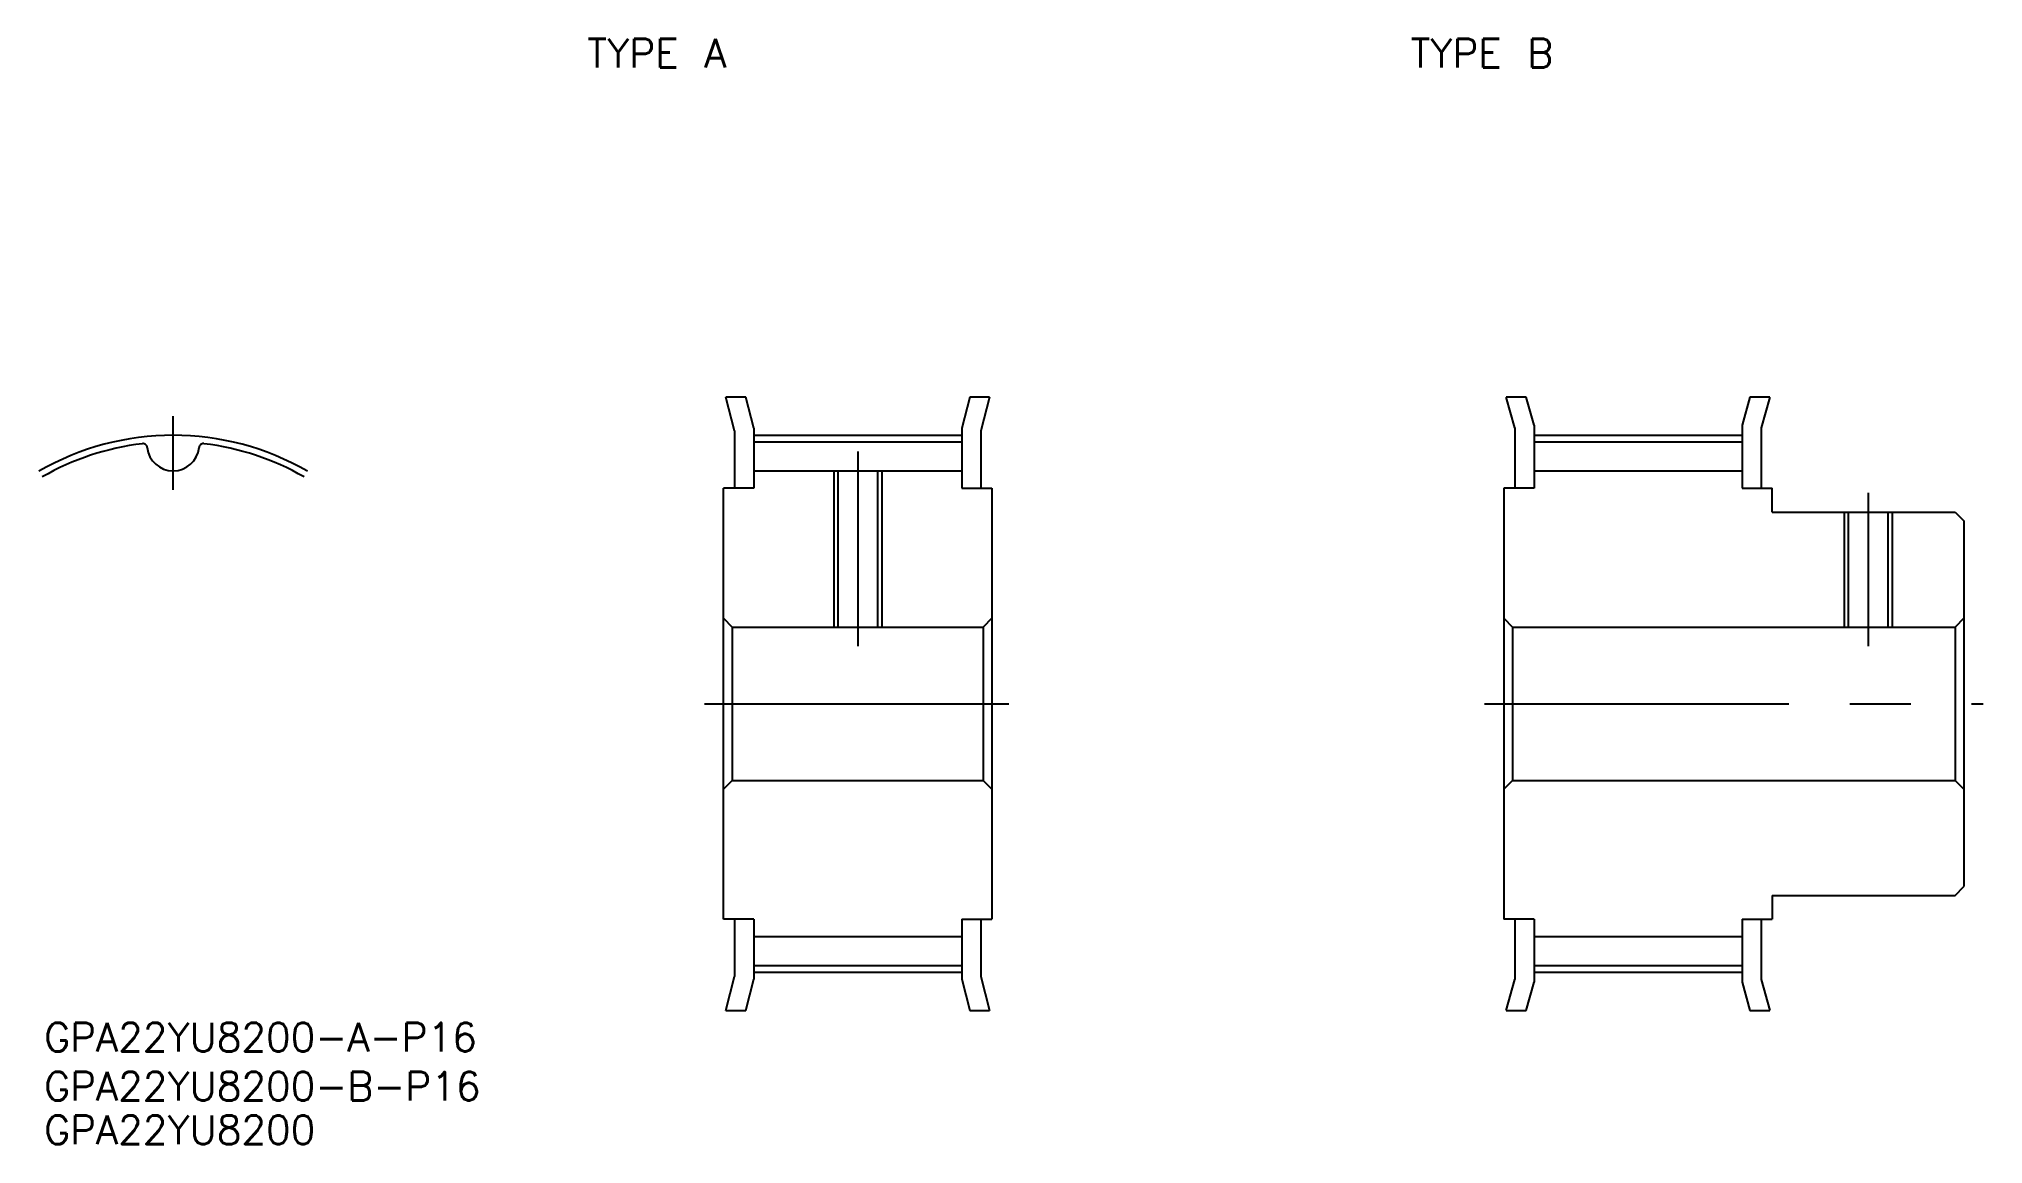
# Model space of a CAD drawing. Extents: x -14 to 189, y -46 to 69.
import ezdxf

# ---------------------------------------------------------------- set-up
doc = ezdxf.new("R2010")
doc.units = 0
doc.linetypes.add('CENTER', pattern=[50.8, 31.75, -6.35, 6.35, -6.35])
doc.layers.get('0').update_dxf_attribs({"linetype": 'CONTINUOUS'})
doc.layers.add('CENTER', color=1, linetype='CENTER')
doc.styles.get("Standard").update_dxf_attribs({"font": 'txt.shx', "height": 3, "bigfont": 'bigfont.shx'})

msp = doc.modelspace()

# ---------------------------------------------------------------- linework, layer by layer
at = {"color": 7, "linetype": 'CONTINUOUS'}
for p, q in [((58.57, 28.49), (57.67, 32)), ((59.73, 32), (57.67, 32)), ((60.57, 28.74), (59.73, 32)), ((83.11, 32), (82.27, 28.74)), ((85.17, 32), (83.11, 32)), ((85.17, 32), (84.27, 28.49)), ((139.97, 28.77), (139.07, 32)), ((141.15, 32), (139.07, 32)), ((141.97, 29.05), (141.15, 32)), ((164.5, 32), (163.67, 29.05)), ((166.57, 32), (164.5, 32)), ((166.57, 32), (165.67, 28.77)), ((58.57, 28.49), (58.57, 22.5)), ((60.57, 28.74), (60.57, 22.5)), ((82.27, 28.74), (82.27, 22.5)), ((84.27, 28.49), (84.27, 22.5)), ((139.97, 28.77), (139.97, 22.5)), ((141.97, 29.05), (141.97, 22.5)), ((163.67, 29.05), (163.67, 22.5)), ((165.67, 28.77), (165.67, 22.5)), ((60.57, 27.33), (82.27, 27.33)), ((141.97, 27.33), (163.67, 27.33)), ((57.42, -22.5), (57.42, 22.5)), ((60.57, 22.5), (57.42, 22.5)), ((60.57, 24.31), (82.27, 24.31)), ((69.35, 24.31), (69.35, 8)), ((73.49, 24.31), (73.49, 8)), ((82.27, 22.5), (85.42, 22.5)), ((85.42, 22.5), (85.42, -22.5)), ((138.82, 22.5), (138.82, -22.5)), ((141.97, 22.5), (138.82, 22.5)), ((141.97, 24.31), (163.67, 24.31)), ((163.67, 22.5), (166.82, 22.5)), ((166.82, 20), (166.82, 22.5)), ((166.82, 20), (185.92, 20)), ((174.76, 20), (174.76, 8)), ((178.89, 20), (178.89, 8)), ((185.92, 20), (186.82, 19.09)), ((186.82, 19.09), (186.82, -19.09)), ((57.42, 8.91), (58.33, 8)), ((85.42, 8.91), (84.51, 8)), ((138.82, 8.91), (139.73, 8)), ((186.82, 8.91), (185.92, 8)), ((58.33, 8), (84.51, 8)), ((58.33, 8), (58.33, -8)), ((84.51, 8), (84.51, -8)), ((139.73, 8), (185.92, 8)), ((139.73, 8), (139.73, -8)), ((185.92, 8), (185.92, -8)), ((57.42, -8.91), (58.33, -8)), ((58.33, -8), (84.51, -8)), ((85.42, -8.91), (84.51, -8)), ((138.82, -8.91), (139.73, -8)), ((139.73, -8), (185.92, -8)), ((186.82, -8.91), (185.92, -8)), ((166.82, -20), (185.92, -20)), ((166.82, -20), (166.82, -22.5)), ((185.92, -20), (186.82, -19.09)), ((60.57, -22.5), (57.42, -22.5)), ((58.57, -22.5), (58.57, -28.48)), ((60.57, -22.5), (60.57, -28.74)), ((60.57, -24.3), (82.27, -24.3)), ((82.27, -22.5), (85.42, -22.5)), ((82.27, -22.5), (82.27, -28.74)), ((84.27, -22.5), (84.27, -28.48)), ((141.97, -22.5), (138.82, -22.5)), ((139.97, -22.5), (139.97, -28.78)), ((141.97, -22.5), (141.97, -29.05)), ((141.97, -24.3), (163.67, -24.3)), ((163.67, -22.5), (166.82, -22.5)), ((163.67, -22.5), (163.67, -29.05)), ((165.67, -22.5), (165.67, -28.78)), ((60.57, -27.32), (82.27, -27.32)), ((141.97, -27.32), (163.67, -27.32)), ((57.67, -32), (58.57, -28.48)), ((59.73, -32), (60.57, -28.74)), ((82.27, -28.74), (83.11, -32)), ((84.27, -28.48), (85.17, -32)), ((139.07, -32), (139.97, -28.78)), ((141.15, -32), (141.97, -29.05)), ((163.67, -29.05), (164.5, -32)), ((165.67, -28.78), (166.57, -32)), ((57.67, -32), (59.73, -32)), ((83.11, -32), (85.17, -32)), ((139.07, -32), (141.15, -32)), ((164.5, -32), (166.57, -32))]:
    msp.add_line(p, q, dxfattribs=at)
at = {"color": 3, "linetype": 'CONTINUOUS'}
for p, q in [((68.92, 24.31), (68.92, 8)), ((73.92, 24.31), (73.92, 8)), ((174.32, 20), (174.32, 8)), ((179.32, 20), (179.32, 8))]:
    msp.add_line(p, q, dxfattribs=at)
at = {"color": 7, "linetype": 'CONTINUOUS'}
for centre, radius, start, end in [((0, 0), 27.32, 96.7384, 120), ((-3.15, 26.69), 0.453, 6.0939, 96.7384), ((0, 27.02), 2.72, 186.0939, 353.9061), ((3.15, 26.69), 0.453, 83.2616, 173.9061), ((0, 0), 27.32, 60, 83.2616)]:
    msp.add_arc(centre, radius, start, end, dxfattribs=at)
at = {"layer": 'CENTER', "color": 1, "linetype": 'CENTER'}
for p, q in [((0, 22.3), (0, 30.01)), ((60.57, 28.01), (82.27, 28.01)), ((141.97, 28.01), (163.67, 28.01)), ((71.42, 26.31), (71.42, 6)), ((176.82, 22), (176.82, 6)), ((55.42, 0), (87.42, 0)), ((136.82, 0), (188.82, 0)), ((60.57, -28.01), (82.27, -28.01)), ((141.97, -28.01), (163.67, -28.01))]:
    msp.add_line(p, q, dxfattribs=at)
msp.add_arc((0, 0), 28.01, 60, 120, dxfattribs=at)

# ---------------------------------------------------------------- texts
at = {"color": 7, "linetype": 'CONTINUOUS'}
for s, p in [('TYPE A', (43.22, 66.37)), ('TYPE B', (129.09, 66.37)), ('GPA22YU8200-A-P16', (-13.45, -36.29)), ('GPA22YU8200-B-P16', (-13.45, -41.42)), ('GPA22YU8200', (-13.45, -45.96))]:
    msp.add_text(s, height=3, dxfattribs=at).set_placement(p)

doc.saveas('drawing.dxf')
